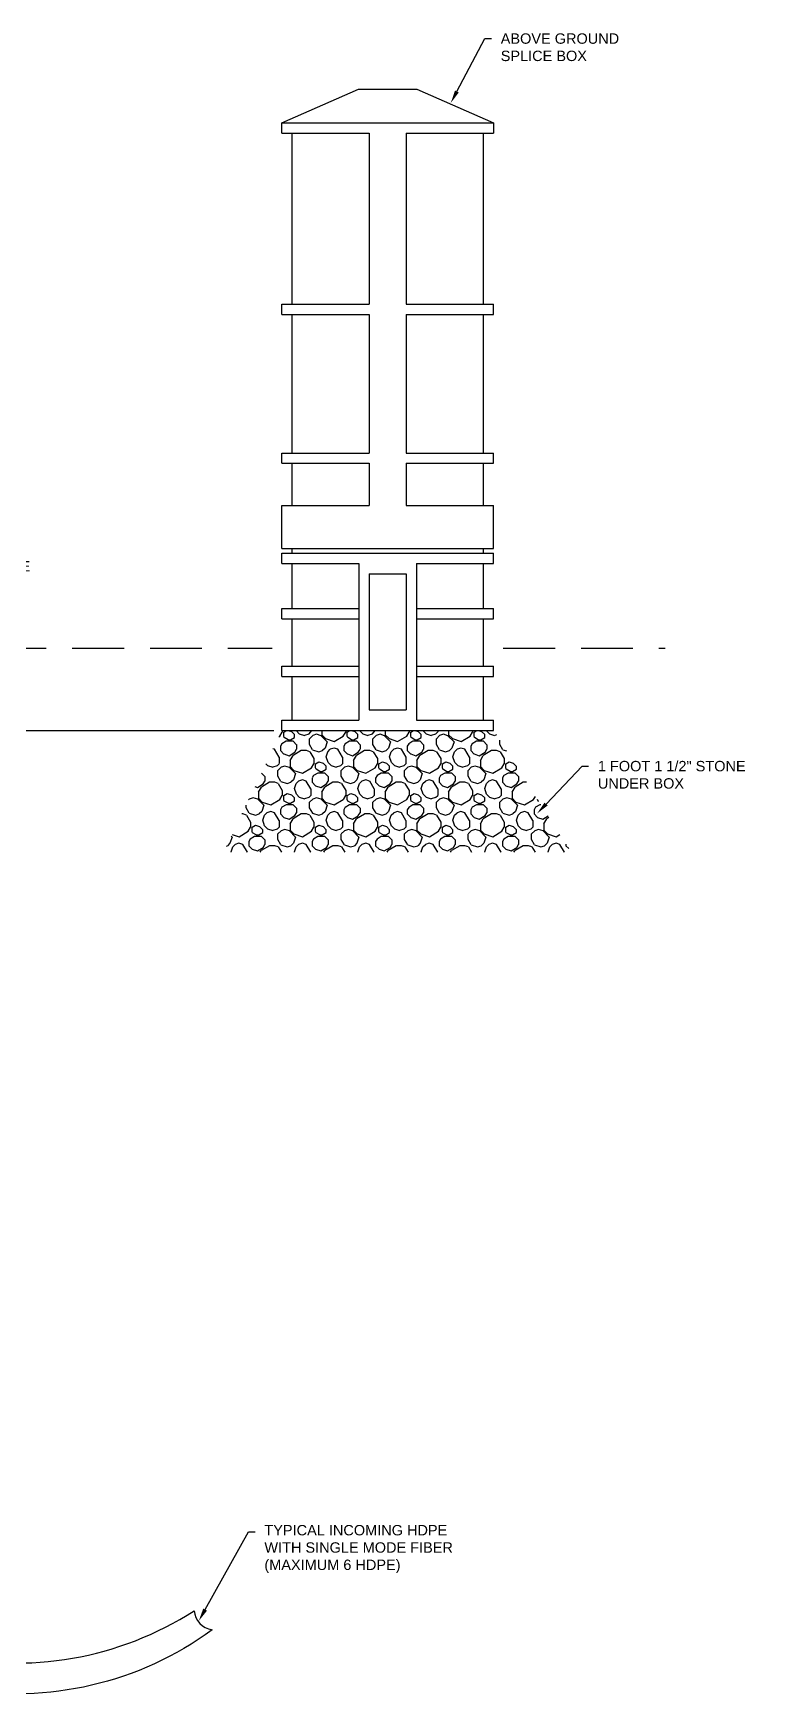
# Model space of a CAD drawing. Header units: feet. Extents: x -17.4 to 35.6, y -40.9 to 9.7.
# Drawn here: x 28.6 to 35.59, y -6.3 to 9.69 of the extents above; entities that cross this region are included whole.
import ezdxf
from ezdxf import colors
from ezdxf.entities.mleader import LeaderData, LeaderLine
from ezdxf.math import Vec2, Vec3

# ---------------------------------------------------------------- set-up
doc = ezdxf.new("R2010")
doc.units = ezdxf.units.FT
doc.header["$MEASUREMENT"] = 0
doc.linetypes.add('DASHED', pattern=[0.75, 0.5, -0.25])
doc.layers.add('FO- splice box Above', color=1, linetype='Continuous', lineweight=30)
doc.layers.add('G-ANNO-TEXT', color=1, linetype='Continuous')
doc.layers.add('GEN-003', color=3, linetype='Continuous')
doc.styles.add('NEI-A', font='arial.ttf')

# ---------------------------------------------------------------- blocks, each defined once
blk = doc.blocks.new('fo-box-side')
at = {"layer": 'FO- splice box Above'}
for points in [[(-8.5, 48.74), (-2.35, 51.44), (2.35, 51.44), (8.5, 48.74)], [(-8.5, 48.74), (8.5, 48.74)], [(-8.5, 47.91), (-8.5, 48.74)], [(8.5, 48.74), (8.5, 47.91)], [(-8.5, 47.91), (-1.49, 47.91)], [(-7.67, 34.19), (-7.67, 47.91)], [(-1.49, 47.91), (-1.49, 34.19)], [(1.49, 47.91), (8.5, 47.91)], [(1.49, 47.91), (1.49, 34.19)], [(7.67, 47.91), (7.67, 34.19)], [(-8.5, 34.19), (-1.49, 34.19)], [(-8.5, 33.36), (-8.5, 34.19)], [(-8.5, 33.36), (-1.49, 33.36)], [(-7.67, 22.25), (-7.67, 33.36)], [(-1.49, 33.36), (-1.49, 22.25)], [(1.49, 34.19), (8.5, 34.19)], [(1.49, 33.36), (8.5, 33.36)], [(1.49, 33.36), (1.49, 22.25)], [(7.67, 33.36), (7.67, 22.25)], [(8.5, 33.36), (8.5, 34.19)], [(-8.5, 22.25), (-1.49, 22.25)], [(-8.5, 21.43), (-8.5, 22.25)], [(-8.5, 21.43), (-1.49, 21.43)], [(-7.67, 18.05), (-7.67, 21.43)], [(-1.49, 21.43), (-1.49, 18.05)], [(1.49, 22.25), (8.5, 22.25)], [(1.49, 21.43), (8.5, 21.43)], [(1.49, 21.43), (1.49, 18.05)], [(7.67, 21.43), (7.67, 18.05)], [(8.5, 21.43), (8.5, 22.25)], [(-8.5, 18.05), (-1.49, 18.05)], [(-8.5, 14.6), (-8.5, 18.05)], [(1.49, 18.05), (8.5, 18.05)], [(8.5, 14.6), (8.5, 18.05)], [(-8.5, 14.6), (8.5, 14.6)], [(-8.5, 14.22), (8.5, 14.22)], [(-8.5, 13.39), (-8.5, 14.22)], [(-8.5, 13.39), (-2.31, 13.39)], [(-7.67, 14.22), (-7.67, 14.6)], [(-7.67, 9.77), (-7.67, 13.39)], [(-2.31, 13.39), (-2.31, 0.83)], [(2.31, 13.39), (8.5, 13.39)], [(2.31, 13.39), (2.31, 0.83)], [(7.67, 14.6), (7.67, 14.22)], [(7.67, 13.39), (7.67, 9.77)], [(8.5, 13.39), (8.5, 14.22)], [(-1.49, 12.56), (1.49, 12.56)], [(-1.49, 12.56), (-1.49, 1.66)], [(1.49, 12.56), (1.49, 1.66)], [(-8.5, 9.77), (-2.31, 9.77)], [(-8.5, 8.94), (-8.5, 9.77)], [(2.31, 9.77), (8.5, 9.77)], [(8.5, 8.94), (8.5, 9.77)], [(-8.5, 8.94), (-2.31, 8.94)], [(-7.67, 5.16), (-7.67, 8.94)], [(2.31, 8.94), (8.5, 8.94)], [(7.67, 8.94), (7.67, 5.16)], [(-8.5, 5.16), (-2.31, 5.16)], [(-8.5, 4.33), (-8.5, 5.16)], [(-8.5, 4.33), (-2.31, 4.33)], [(-7.67, 0.83), (-7.67, 4.33)], [(2.31, 5.16), (8.5, 5.16)], [(2.31, 4.33), (8.5, 4.33)], [(7.67, 4.33), (7.67, 0.83)], [(8.5, 4.33), (8.5, 5.16)], [(-1.49, 1.66), (1.49, 1.66)], [(-8.5, 0.83), (-2.31, 0.83)], [(-8.5, 0), (-8.5, 0.83)], [(-8.5, 0), (8.5, 0)], [(2.31, 0.83), (8.5, 0.83)], [(8.5, 0), (8.5, 0.83)]]:
    blk.add_lwpolyline(points, dxfattribs=at)

msp = doc.modelspace()

# ---------------------------------------------------------------- hatches: boundary and pattern name
h = msp.add_hatch()
h.set_pattern_fill('K13', color=256, scale=0.04, angle=45, style=0)
h.set_pattern_definition([(161.565, (30.3155, 2.18394), (-0.30547, 0.30547), [0.039004, -0.926977]), (198.435, (30.34019, 2.02571), (-0.30547, -0.30547), [0.044652, -0.92133]), (108.435, (30.2203, 2.0564), (-0.30547, 0.30547), [0.058743, -0.90724]), (120.9638, (30.36007, 2.10966), (-0.30547, 0.30547), [0.086623, -1.69456]), (341.565, (30.43828, 2.36898), (-0.30547, 0.30547), [0.041445, -0.924536]), (30.9638, (30.40536, 2.34924), (-0.30547, -0.30547), [0.038383, -1.7428]), (108.435, (30.40987, 2.29671), (-0.30547, 0.30547), [0.014243, -0.95174]), (30.9638, (30.46854, 2.27531), (-0.30547, -0.30547), [0.044966, -1.736216]), (239.0362, (30.38645, 2.23613), (0.30547, 0.30547), [0.0269, -1.75428]), (210.9638, (30.42747, 2.26074), (-0.30547, -0.30547), [0.047836, -1.733346]), (59.0362, (30.51158, 2.15599), (0.30547, 0.30547), [0.032295, -1.748887]), (315, (30.496, 2.26074), (0.61094, -8e-15), [0.04554, -0.38646]), (341.565, (30.40625, 2.13868), (-0.30547, 0.30547), [0.05183, -0.91415]), (30.9638, (30.45542, 2.12229), (-0.30547, -0.30547), [0.0655, -1.715683]), (59.0362, (30.36736, 2.31149), (0.30547, 0.30547), [0.04393, -1.73725]), (30.9638, (30.27969, 2.25889), (-0.30547, -0.30547), [0.10224, -1.67894]), (341.565, (30.50202, 1.98113), (-0.30547, 0.30547), [0.087635, -0.878346]), (59.0362, (30.46542, 2.07743), (0.30547, 0.30547), [0.055313, -1.72587]), (210.9638, (30.57243, 2.17199), (-0.30547, -0.30547), [0.091607, -1.689574]), (300.9638, (30.6552, 2.16107), (-0.30547, 0.30547), [0.07819, -1.70299]), (225, (30.4974, 1.8907), (-8e-15, -0.61094), [0.033566, -0.398434]), (251.565, (30.51727, 1.95029), (0.30547, 0.30547), [0.062805, -0.903176]), (18.435, (30.43667, 1.85464), (-0.30547, -0.30547), [0.039002, -0.92698]), (341.565, (30.37742, 1.87439), (-0.30547, 0.30547), [0.062454, -0.903527]), (198.435, (30.4159, 2.023), (-0.30547, -0.30547), [0.04003, -0.92595]), (161.565, (30.4589, 2.00867), (-0.30547, 0.30547), [0.045315, -0.920666]), (225, (30.37792, 2.01034), (-8e-15, -0.61094), [0.043815, -0.388185]), (135, (30.51727, 1.9503), (-0.61094, 8e-15), [0.08256, -0.34944]), (135, (30.502, 1.98113), (-0.61094, 8e-15), [0.051765, -0.380235]), (180, (30.62245, 2.172), (-0.30547, 0.30547), [0.05002, -0.56092]), (270, (30.46542, 2.07743), (-0.30547, 0.30547), [0.059694, -0.551246]), (270, (30.69543, 2.09402), (-0.30547, 0.30547), [0.03033, -0.58061]), (161.565, (30.6552, 2.16107), (-0.30547, 0.30547), [0.03453, -0.931453]), (315, (30.4776, 2.35588), (0.61094, -8e-15), [0.041723, -0.390277]), (90, (30.5071, 2.29844), (-0.30547, 0.30547), [0.02793, -0.58301]), (90, (30.40536, 2.31023), (-0.30547, 0.30547), [0.03901, -0.57193]), (360, (30.44554, 2.2753), (-0.30547, 0.30547), [0.023, -0.58794]), (149.0362, (30.44554, 2.27531), (-0.30547, 0.30547), [0.041603, -1.73958]), (90, (30.34694, 1.9252), (-0.30547, 0.30547), [0.054164, -0.556776]), (120.9638, (30.37742, 1.87439), (-0.30547, 0.30547), [0.05925, -1.721933]), (315, (30.2203, 2.0564), (0.61094, -8e-15), [0.04022, -0.39178]), (71.565, (30.20173, 2.11212), (0.30547, 0.30547), [0.05069, -0.915293]), (45, (30.21776, 2.1602), (8e-15, 0.61094), [0.033566, -0.398434]), (198.435, (30.2785, 2.19628), (-0.30547, -0.30547), [0.039002, -0.92698]), (341.565, (30.24875, 2.02795), (-0.30547, 0.30547), [0.051733, -0.91425]), (45, (30.3402, 2.0257), (8e-15, 0.61094), [0.028114, -0.403886]), (270, (30.36007, 2.10966), (-0.30547, 0.30547), [0.06407, -0.54687]), (135, (30.40625, 2.13868), (-0.61094, 8e-15), [0.047566, -0.384434]), (180, (30.496, 2.26074), (-0.30547, 0.30547), [0.068523, -0.542418]), (270, (30.3726, 2.21306), (-0.30547, 0.30547), [0.04075, -0.57019]), (270, (30.5282, 2.22854), (-0.30547, 0.30547), [0.04486, -0.56608]), (270, (30.38996, 2.36916), (-0.30547, 0.30547), [0.02, -0.59094])])
h.paths.add_polyline_path([(33.03632, 2.97755), (30.99632, 2.97755), (30.43489, 1.80315), (33.78376, 1.80315)])

# ---------------------------------------------------------------- linework, layer by layer
at = {"linetype": 'DASHED'}
for points in [[(25.2279, 3.76987), (30.9029, 3.76987)], [(33.12986, 3.76987), (34.6892, 3.76987)]]:
    msp.add_lwpolyline(points, dxfattribs=at)
msp.add_lwpolyline([(25.24444, 2.97755), (30.91944, 2.97755)])
at = {"layer": 'GEN-003'}
msp.add_lwpolyline([(25.73038, -4.47267, 0.42318029), (30.15154, -5.49905, 0.34359312), (30.32486, -5.68332, -0.43020816), (25.80192, -4.86867)], format="xyb", dxfattribs=at)

# ---------------------------------------------------------------- block references
at = {"xscale": 0.119999997317791, "yscale": 0.119999997317791, "zscale": 0.119999997317791}
msp.add_blockref('fo-box-side', (32.01632, 2.97755), dxfattribs=at)

# ---------------------------------------------------------------- leaders
at = {"layer": 'G-ANNO-TEXT'}
ml = msp.add_multileader_mtext('Standard', dxfattribs=at)
ml.set_content('ABOVE GROUND SPLICE BOX', color=256, style='NEI-A')
ml.set_leader_properties()
ml.build(insert=Vec2(0, 0))
ml.multileader.update_dxf_attribs({"dogleg_length": 0.0625, "arrow_head_size": 0.125})
ctx = ml.context
ctx.base_point, ctx.char_height, ctx.arrow_head_size, ctx.landing_gap_size, ctx.plane_origin = Vec3(33.01567, 9.63788), 0.1, 0.125, 0.09, Vec3(33.00035, 9.17462)
notes = []
notes.append((ctx, [(0, (1, 1, 0), (32.95317, 9.63788), (1, 0), 0.0625, [(0, [(32.62448, 9.01825)], 0, [])])]))
ctx.mtext.insert, ctx.mtext.width, ctx.mtext.flow_direction = Vec3(33.10567, 9.68873), 1.3375995, 5
ml = msp.add_multileader_mtext('Standard', dxfattribs=at)
ml.set_content('GROUND LINE', color=256, style='NEI-A')
ml.set_leader_properties()
ml.build(insert=Vec2(0, 0))
ml.multileader.update_dxf_attribs({"dogleg_length": 0.0625, "arrow_head_size": 0.125})
ctx = ml.context
ctx.base_point, ctx.char_height, ctx.arrow_head_size, ctx.landing_gap_size, ctx.plane_origin = Vec3(27.5143, 4.55703), 0.1, 0.125, 0.09, Vec3(27.49898, 4.09378)
notes.append((ctx, [(0, (1, 1, 0), (27.4518, 4.55703), (1, 0), 0.0625, [(0, [(27.0388, 3.78207)], 0, [])])]))
ctx.mtext.insert, ctx.mtext.width, ctx.mtext.flow_direction = Vec3(27.6043, 4.60789), 1.5503801, 5
ml = msp.add_multileader_mtext('Standard', dxfattribs=at)
ml.set_content('1 FOOT 1 1/2" STONE UNDER BOX', color=256, style='NEI-A')
ml.set_leader_properties()
ml.build(insert=Vec2(0, 0))
ml.multileader.update_dxf_attribs({"dogleg_length": 0.0625, "arrow_head_size": 0.125})
ctx = ml.context
ctx.base_point, ctx.char_height, ctx.arrow_head_size, ctx.landing_gap_size, ctx.plane_origin = Vec3(33.95133, 2.63259), 0.1, 0.125, 0.09, Vec3(33.93602, 2.16933)
notes.append((ctx, [(0, (1, 1, 0), (33.88883, 2.63259), (1, 0), 0.0625, [(0, [(33.45636, 2.17727)], 0, [])])]))
ctx.mtext.insert, ctx.mtext.width, ctx.mtext.flow_direction = Vec3(34.04133, 2.68344), 1.5503801, 5
ml = msp.add_multileader_mtext('Standard', dxfattribs=at)
ml.set_content('TYPICAL INCOMING HDPE WITH SINGLE MODE FIBER\\P(MAXIMUM 6 HDPE)', color=256, style='NEI-A')
ml.set_leader_properties()
ml.build(insert=Vec2(0, 0))
ml.multileader.update_dxf_attribs({"dogleg_length": 0.0625, "arrow_head_size": 0.125})
ctx = ml.context
ctx.base_point, ctx.char_height, ctx.arrow_head_size, ctx.landing_gap_size, ctx.plane_origin = Vec3(30.73909, -4.73842), 0.1, 0.125, 0.09, Vec3(30.67659, -5.60596)
notes.append((ctx, [(0, (1, 1, 0), (30.67659, -4.73842), (1, 0), 0.0625, [(0, [(30.19693, -5.59802)], 0, [])])]))
ctx.mtext.insert, ctx.mtext.width, ctx.mtext.flow_direction = Vec3(30.82909, -4.67372), 2.0814766, 5
for ctx, leaders in notes:
    for number, flags, end, landing, length, lines in leaders:
        leader = LeaderData()
        leader.index, (leader.has_last_leader_line, leader.has_dogleg_vector, leader.attachment_direction) = number, flags
        leader.last_leader_point, leader.dogleg_vector, leader.dogleg_length = Vec3(end), Vec3(landing), length
        for number, points, colour, breaks in lines:
            line = LeaderLine()
            line.index, line.vertices, line.color, line.breaks = number, Vec3.list(points), colors.encode_raw_color(colour), breaks
            leader.lines.append(line)
        ctx.leaders.append(leader)

doc.saveas('drawing.dxf')
